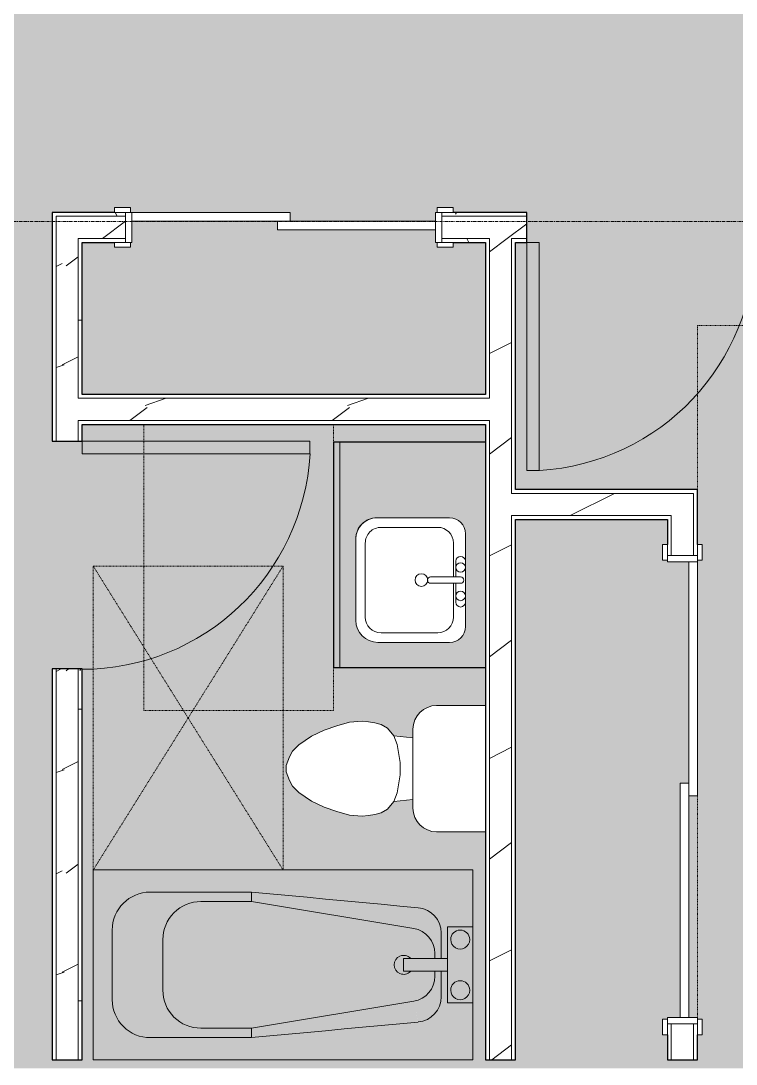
# Model space of a CAD drawing. Header units: inches. Extents: x -4501 to -113, y 9396 to 12816.
# Drawn here: x -2373.9 to -2260.8, y 10419.5 to 10584.3 of the extents above; entities that cross this region are included whole.
import ezdxf

# ---------------------------------------------------------------- set-up
doc = ezdxf.new("R2010")
doc.units = ezdxf.units.IN
doc.header["$MEASUREMENT"] = 0
for name, pattern in [('Dash 1_16_', [0.125, 0.0625, -0.0625]), ('Grid Line 1_2_', [0.875, 0.5, -0.125, 0.125, -0.125]), ('Hidden 1_8_', [0.1875, 0.125, -0.0625])]:
    doc.linetypes.add(name, pattern=pattern)
for name, color, linetype, lineweight in [('0-1', 7, 'Continuous', 5), ('0-3', 7, 'Continuous', 9), ('A-AREA-PATT-5', 254, 'Continuous', 9), ('A-DETL-HDLN-1', 7, 'Hidden 1_8_', 9), ('A-DOOR-3', 7, 'Continuous', 9), ('A-DOOR-4', 90, 'Continuous', 13), ('A-DOOR-FRAM-2', 90, 'Continuous', 13), ('A-WALL-3', 250, 'Continuous', 25), ('A-WALL-4', 7, 'Continuous', 9), ('A-WALL-PATT-1', 7, 'Continuous', 9), ('A-WALL-PATT-2', 8, 'Continuous', 9), ('I-FURN-2', 7, 'Continuous', 9), ('I-FURN-HDLN-1', 254, 'Dash 1_16_', 9), ('P-SANR-FIXT-1', 7, 'Continuous', 9), ('P-SANR-FIXT-2', 254, 'Continuous', 9), ('Q-CASE-1', 254, 'Continuous', 9), ('Q-CASE-2', 250, 'Continuous', 25), ('Q-CASE-3', 7, 'Continuous', 9), ('S-GRID-1', 1, 'Grid Line 1_2_', 9)]:
    doc.layers.add(name, color=color, linetype=linetype, lineweight=lineweight)
pattern_1 = [(0, (0, 0), (61.44, 15.36), [2.534, -43.546, 2.534, -43.546, -245.76]), (0, (0, 0), (61.44, 15.36), [-92.16, 2.534, -89.626, 2.534, -43.546, -107.52]), (0, (0, 0), (61.44, 15.36), [-230.4, 2.534, -28.186, 2.534, -74.266]), (120, (23.04, 7.68), (-44.02215, 45.5286), [2.534, -43.546, 2.534, -43.546, -245.76]), (120, (23.04, 7.68), (-44.02215, 45.5286), [-92.16, 2.534, -89.626, 2.534, -43.546, -107.52]), (120, (23.04, 7.68), (-44.02215, 45.5286), [-230.4, 2.534, -28.186, 2.534, -74.266]), (240, (30.72, 38.4), (-17.41785, -60.8886), [2.534, -43.546, 2.534, -43.546, -245.76]), (240, (30.72, 38.4), (-17.41785, -60.8886), [-92.16, 2.534, -89.626, 2.534, -43.546, -107.52]), (240, (30.72, 38.4), (-17.41785, -60.8886), [-230.4, 2.534, -28.186, 2.534, -74.266])]
pattern_2 = [(216.87, (12.795, 31.987), (95.9612857, 63.9749714), [15.994, -143.942]), (206.565, (31.987, 22.391), (-31.986981, -31.986924), [35.763, -35.763]), (198.435, (31.987, 6.397), (-63.974746, -31.987128), [20.231, -80.922])]

# ---------------------------------------------------------------- blocks, each defined once
blk = doc.blocks.new('Bed-Standard - King 78_ x 80_-1379907-FLOOR PLAN - 1ST FLOOR')
at = {"layer": 'I-FURN-2'}
for p, q in [((-28.31, 41.8), (49.69, 41.8)), ((-28.31, -38.2), (-28.31, 41.8)), ((49.69, 41.8), (49.69, -38.2)), ((49.69, -24.2), (-28.31, -17.63)), ((-25.31, -24.2), (46.69, -24.2)), ((-25.31, -36.2), (-25.31, -24.2)), ((46.69, -36.2), (46.69, -24.2)), ((-25.31, -36.2), (46.69, -36.2)), ((49.69, -38.2), (-28.31, -38.2))]:
    blk.add_line(p, q, dxfattribs=at)
at = {"layer": 'I-FURN-HDLN-1'}
for p, q in [((-64.31, 77.8), (73.69, 77.8)), ((-64.31, 51.92), (-64.31, 77.8)), ((73.69, 77.8), (73.69, -38.2)), ((-64.31, -31.52), (-64.31, 3.48))]:
    blk.add_line(p, q, dxfattribs=at)
blk = doc.blocks.new('Single-Flush - 36_ x 84_-1372839-FLOOR PLAN - 1ST FLOOR')
at = {"layer": 'A-DOOR-3'}
blk.add_arc((18, 2.37), 36.07, 93.1789, 180, dxfattribs=at)
at = {"layer": 'A-DOOR-4'}
for p, q in [((16, 2.37), (16, 38.39)), ((18, 38.39), (16, 38.39)), ((18, 2.37), (18, 38.39)), ((18, 2.37), (16, 2.37))]:
    blk.add_line(p, q, dxfattribs=at)
blk = doc.blocks.new('Single-Flush - 36_ x 84_-1372824-FLOOR PLAN - 1ST FLOOR')
at = {"layer": 'A-DOOR-3'}
blk.add_arc((18, -2.38), 36.07, 180, 266.8211, dxfattribs=at)
at = {"layer": 'A-DOOR-4'}
for p, q in [((16, -2.38), (16, -38.39)), ((18, -2.38), (16, -2.38)), ((18, -2.38), (18, -38.39)), ((18, -38.39), (16, -38.39))]:
    blk.add_line(p, q, dxfattribs=at)
blk = doc.blocks.new('FOLDING_SLIDING CLOSET - 72_ x 80_-1372823-FLOOR PLAN - 1ST FLOOR')
at = {"layer": 'A-DOOR-3'}
for p, q in [((-36.25, 3), (-38.75, 3)), ((-38.75, 3), (-38.75, 2.25)), ((-38.75, 2.25), (-36.25, 2.25)), ((-36.25, 2.25), (-36.25, 3)), ((38.75, 3), (36.25, 3)), ((36.25, 3), (36.25, 2.25)), ((36.25, 2.25), (38.75, 2.25)), ((38.75, 2.25), (38.75, 3)), ((-36.25, -2.5), (-38.75, -2.5)), ((-38.75, -2.5), (-38.75, -3.25)), ((-38.75, -3.25), (-36.25, -3.25)), ((-36.25, -3.25), (-36.25, -2.5)), ((38.75, -2.5), (36.25, -2.5)), ((36.25, -2.5), (36.25, -3.25)), ((36.25, -3.25), (38.75, -3.25)), ((38.75, -3.25), (38.75, -2.5))]:
    blk.add_line(p, q, dxfattribs=at)
at = {"layer": 'A-DOOR-4'}
for p, q in [((1, 2.25), (-36, 2.25)), ((-36, 2.25), (-36, 0.87)), ((1, 0.87), (1, 2.25)), ((-36, 0.87), (1, 0.87)), ((36, 0.87), (-1, 0.87)), ((-1, 0.87), (-1, -0.5)), ((36, -0.5), (36, 0.87)), ((-1, -0.5), (36, -0.5))]:
    blk.add_line(p, q, dxfattribs=at)
at = {"layer": 'A-DOOR-FRAM-2'}
for p, q in [((-36, 2.25), (-37, 2.25)), ((-37, 2.25), (-37, -2.5)), ((-36, -2.5), (-36, 2.25)), ((36, 2.25), (36, -2.5)), ((37, 2.25), (36, 2.25)), ((37, -2.5), (37, 2.25)), ((-37, -2.5), (-36, -2.5)), ((36, -2.5), (37, -2.5))]:
    blk.add_line(p, q, dxfattribs=at)
blk = doc.blocks.new('FOLDING_SLIDING CLOSET - 48_ x 80_-1372832-FLOOR PLAN - 1ST FLOOR')
at = {"layer": 'A-DOOR-3'}
for p, q in [((-24.25, 3), (-26.75, 3)), ((-26.75, 3), (-26.75, 2.25)), ((-26.75, 2.25), (-24.25, 2.25)), ((-24.25, 2.25), (-24.25, 3)), ((26.75, 3), (24.25, 3)), ((24.25, 3), (24.25, 2.25)), ((24.25, 2.25), (26.75, 2.25)), ((26.75, 2.25), (26.75, 3)), ((-24.25, -2.5), (-26.75, -2.5)), ((-26.75, -2.5), (-26.75, -3.25)), ((-26.75, -3.25), (-24.25, -3.25)), ((-24.25, -3.25), (-24.25, -2.5)), ((26.75, -2.5), (24.25, -2.5)), ((24.25, -2.5), (24.25, -3.25)), ((24.25, -3.25), (26.75, -3.25)), ((26.75, -3.25), (26.75, -2.5))]:
    blk.add_line(p, q, dxfattribs=at)
at = {"layer": 'A-DOOR-4'}
for p, q in [((1, 2.25), (-24, 2.25)), ((-24, 2.25), (-24, 0.87)), ((1, 0.87), (1, 2.25)), ((-24, 0.87), (1, 0.87)), ((24, 0.87), (-1, 0.87)), ((-1, 0.87), (-1, -0.5)), ((24, -0.5), (24, 0.87)), ((-1, -0.5), (24, -0.5))]:
    blk.add_line(p, q, dxfattribs=at)
at = {"layer": 'A-DOOR-FRAM-2'}
for p, q in [((-24, 2.25), (-25, 2.25)), ((-25, 2.25), (-25, -2.5)), ((-24, -2.5), (-24, 2.25)), ((24, 2.25), (24, -2.5)), ((25, 2.25), (24, 2.25)), ((25, -2.5), (25, 2.25)), ((-25, -2.5), (-24, -2.5)), ((24, -2.5), (25, -2.5))]:
    blk.add_line(p, q, dxfattribs=at)
blk = doc.blocks.new('M_Sink Vanity-Square - 500 x 440mm-1372835-FLOOR PLAN - 1ST FLOOR')
at = {"layer": 'P-SANR-FIXT-1'}
for p, q in [((-5.72, 10.23), (7.14, 10.23)), ((-5.72, 10.23), (7.14, 10.23)), ((-5.22, 8.73), (6.46, 8.73)), ((-9.22, -4.59), (-9.22, 6.73)), ((-9.22, -4.59), (-9.22, 6.73)), ((10.46, 6.91), (10.46, -4.59)), ((10.46, 6.91), (10.46, -4.59)), ((-7.72, -2.72), (-7.72, 6.23)), ((8.96, 6.23), (8.96, -2.72)), ((0.12, -6.33), (0.12, -1.59)), ((1.12, -6.33), (1.12, -1.59)), ((0.12, -5.22), (-5.22, -5.22)), ((-2.88, -5.59), (0.12, -5.59)), ((6.46, -5.22), (1.12, -5.22)), ((1.12, -5.59), (3.62, -5.59)), ((7.96, -7.09), (-6.72, -7.09)), ((7.96, -7.09), (-6.72, -7.09)), ((3.62, -7.09), (-2.88, -7.09))]:
    blk.add_line(p, q, dxfattribs=at)
for centre, radius, start, end in [((-5.72, 6.73), 3.5, 90, 180), ((-5.72, 6.73), 3.5, 90, 180), ((7.14, 6.91), 3.32, 0, 90), ((7.14, 6.91), 3.32, 360, 90), ((-5.22, 6.23), 2.5, 90, 180), ((6.46, 6.23), 2.5, 360, 90), ((0.62, -0.13), 1, 360, 180), ((0.62, -0.13), 1, 180, 0), ((0.62, -1.59), 0.5, 360, 180), ((-5.22, -2.72), 2.5, 180, 270), ((6.46, -2.72), 2.5, 270, 360), ((-6.72, -4.59), 2.5, 180, 270), ((-6.72, -4.59), 2.5, 180, 270), ((7.96, -4.59), 2.5, 270, 0), ((7.96, -4.59), 2.5, 270, 0), ((-2.88, -6.34), 0.75, 90, 270), ((-1.88, -6.34), 0.75, 360, 180), ((-1.88, -6.34), 0.75, 180, 0), ((0.62, -6.33), 0.5, 180, 0), ((2.62, -6.34), 0.75, 0, 180), ((2.62, -6.34), 0.75, 180, 0), ((3.62, -6.34), 0.75, 270, 90)]:
    blk.add_arc(centre, radius, start, end, dxfattribs=at)
blk = doc.blocks.new('Toilet-Domestic-3D - Toilet-Domestic-3D-1352612-FLOOR PLAN - 1ST FLOOR')
at = {"layer": 'P-SANR-FIXT-1'}
for p, q in [((-9.98, 11.75), (-9.98, 19.48)), ((9.98, 19.48), (9.98, 11.75)), ((6.25, 8.02), (-6.25, 8.02)), ((-4.86, 8.02), (-5.21, 5)), ((4.86, 8.02), (5.21, 5)), ((-5.21, 5), (-6.4, 4)), ((-3.84, 5.5), (-5.21, 5)), ((-1, 6), (-3.84, 5.5)), ((1, 6), (-1, 6)), ((3.84, 5.5), (1, 6)), ((5.21, 5), (3.84, 5.5)), ((6.4, 4), (5.21, 5)), ((-6.4, 4), (-6.97, 3)), ((6.97, 3), (6.4, 4)), ((-7.24, 2), (-7.41, 1)), ((-6.97, 3), (-7.24, 2)), ((7.24, 2), (6.97, 3)), ((7.41, 1), (7.24, 2)), ((-7.41, 1), (-7.5, 0)), ((7.5, 0), (7.41, 1)), ((-7.5, 0), (-7.33, -1.99)), ((7.33, -1.99), (7.5, 0)), ((-7.33, -1.99), (-6.79, -4)), ((6.79, -4), (7.33, -1.99)), ((-6.79, -4), (-6.06, -6)), ((6.06, -6), (6.79, -4)), ((-6.06, -6), (-5.13, -8)), ((5.13, -8), (6.06, -6)), ((-5.13, -8), (-3.74, -10)), ((3.74, -10), (5.13, -8)), ((-3.74, -10), (-2.74, -11)), ((-2.74, -11), (-1.87, -11.5)), ((-1.87, -11.5), (-0.5, -12)), ((0.5, -12), (1.87, -11.5)), ((1.87, -11.5), (2.74, -11)), ((2.74, -11), (3.74, -10)), ((-0.5, -12), (0.5, -12))]:
    blk.add_line(p, q, dxfattribs=at)
for centre, start, end in [((-6.25, 11.75), 180, 270), ((6.25, 11.75), 270, 360)]:
    blk.add_arc(centre, 3.73, start, end, dxfattribs=at)
blk = doc.blocks.new('OD_CW_Base Cabinet - OD_CW_Base Cabinet-1440077-FLOOR PLAN - 1ST FLOOR')
at = {"layer": 'Q-CASE-1'}
h = blk.add_hatch(color=256, dxfattribs=at)
h.paths.add_polyline_path([(36.34, 3.97), (36.34, 24), (0.74, 24), (0.74, 1), (36.34, 1), (36.34, 3.5)], flags=0)
h.paths.add_polyline_path([(32.4, 18.32), (32.4, 7), (32.28, 6.09), (31.8, 5.09), (31.37, 4.53), (30.65, 3.97), (29.8, 3.62), (28.9, 3.5), (16.03, 3.5), (15.17, 3.61), (14.37, 3.94), (13.69, 4.47), (13.16, 5.16), (12.83, 5.96), (12.71, 6.82), (12.8, 18.97), (13.05, 19.57), (13.45, 20.09), (13.96, 20.49), (14.57, 20.74), (15.21, 20.82), (30.55, 20.74), (31.15, 20.49), (31.67, 20.09), (32.06, 19.57), (32.31, 18.97)], flags=0)
blk.add_hatch(color=256, dxfattribs=at).paths.add_polyline_path([(36.34, 0), (36.34, 1), (0.74, 1), (0.74, 0), (28.38, 0)], flags=0)
at = {"layer": 'Q-CASE-2'}
for p, q in [((0.74, 24), (0.74, 0)), ((36.34, 0), (36.34, 24)), ((0.74, 0), (36.34, 0))]:
    blk.add_line(p, q, dxfattribs=at)
at = {"layer": 'Q-CASE-3'}
for p, q in [((0.74, 1), (0.74, 24)), ((36.34, 24), (36.34, 1)), ((0.74, 0), (0.74, 1)), ((0.74, 1), (36.34, 1)), ((36.34, 1), (0.74, 1)), ((36.34, 0), (0.74, 0)), ((36.34, 1), (36.34, 0))]:
    blk.add_line(p, q, dxfattribs=at)
blk = doc.blocks.new('Bath Tub - Maestro - 60_x30_-V46-FLOOR PLAN - 1ST FLOOR')
at = {"layer": 'P-SANR-FIXT-2'}
for points in [[(2.34, 30), (0, 30), (0, 21), (4, 21), (4, 16), (5, 16), (5.06, 20.74), (5.21, 21.33), (5.48, 21.94), (5.83, 22.49), (6.27, 22.97), (6.79, 23.38), (7.36, 23.69), (7.98, 23.91), (9.35, 24.09), (35, 26.5), (51, 26.5), (52.55, 26.3), (54, 25.7), (55.24, 24.74), (56.3, 23.25), (56.8, 22.05), (57, 20.5), (57, 9.5), (56.86, 8.26), (56.64, 7.45), (56.2, 6.5), (55.6, 5.64), (54.86, 4.9), (54, 4.3), (53.05, 3.86), (52.04, 3.59), (51, 3.5), (35, 3.5), (7.98, 6.09), (7.36, 6.31), (6.79, 6.62), (6.27, 7.03), (5.83, 7.51), (5.39, 8.26), (5.21, 8.67), (5.05, 9.3), (5, 9.96), (5, 14), (4, 13.96), (4, 9), (0, 9), (0, 0), (60, 0), (60, 30), (16.91, 30)], [(35, 26.5), (8.63, 24.03), (9.35, 20.74), (35, 25), (35, 26.23)], [(46, 26.5), (35, 26.5), (35, 25), (43, 25), (51, 26.5), (46.06, 26.5)], [(51, 26.5), (43, 25), (44.55, 24.8), (46.06, 24.15), (47.24, 23.24), (48.2, 22), (48.8, 20.5), (49, 19), (57, 20.5), (56.8, 22.05), (56.2, 23.5), (55.24, 24.74), (54, 25.7), (52.55, 26.3)], [(43, 25), (34.79, 24.97), (9.06, 20.64), (8.03, 20.28), (6.95, 19.38), (6.24, 18.17), (6, 16.8), (6, 16), (10.94, 16), (10.94, 14), (6, 14), (6, 13.2), (6.24, 11.83), (6.98, 10.59), (8.03, 9.72), (9.35, 9.26), (35, 5), (43, 5), (44.55, 5.2), (46.06, 5.85), (47.28, 6.81), (48.3, 8.26), (48.8, 9.5), (49, 11), (49, 19.03), (48.8, 20.55), (48.16, 22.05), (47.24, 23.24), (46, 24.2), (44.55, 24.8)], [(8.63, 24.03), (7.98, 23.91), (7.35, 23.69), (6.74, 23.34), (6.27, 22.97), (5.72, 22.32), (5.48, 21.94), (5.21, 21.33), (5.05, 20.7), (5.05, 19.87), (6, 16.8), (6.24, 18.17), (6.98, 19.41), (8.03, 20.28), (9.35, 20.74), (8.65, 23.91)], [(57, 20.5), (49, 19), (49, 11), (57, 9.5), (57, 19.75)], [(6, 16), (4, 16), (4, 14), (10.94, 14), (10.94, 16), (6.35, 16)], [(6, 13.2), (5, 9.96), (5.05, 9.3), (5.39, 8.26), (5.72, 7.68), (5.87, 7.47), (6.33, 6.98), (6.79, 6.62), (7.36, 6.31), (8, 6.08), (8.63, 5.97), (9.35, 9.26), (8.03, 9.72), (6.95, 10.62), (6.24, 11.83), (6.12, 12.51)], [(49, 11), (48.8, 9.45), (48.12, 7.9), (47.24, 6.76), (46, 5.8), (44.55, 5.2), (43.07, 4.99), (51, 3.5), (52.04, 3.59), (53.05, 3.86), (54, 4.3), (54.95, 5), (55.72, 5.83), (56.34, 6.81), (56.76, 7.9), (56.93, 8.66), (57, 9.5), (50.46, 10.73)], [(9.35, 9.26), (8.63, 5.97), (35, 3.5), (35, 5), (14.28, 8.44)], [(35, 5), (35, 3.5), (51, 3.5), (43, 5)]]:
    blk.add_hatch(color=256, dxfattribs=at).paths.add_polyline_path(points, flags=0)
h = blk.add_hatch(color=256, dxfattribs=at)
h.paths.add_polyline_path([(3.5, 21), (0, 21), (0, 9), (4, 9), (4, 21)], flags=0)
h.paths.add_polyline_path([(2, 20.5), (2.39, 20.45), (2.75, 20.3), (3.06, 20.06), (3.3, 19.75), (3.45, 19.39), (3.5, 19), (3.33, 18.33), (3.3, 18.25), (3.02, 17.91), (2.75, 17.7), (2.34, 17.54), (2, 17.5), (1.61, 17.55), (1.25, 17.7), (0.94, 17.94), (0.7, 18.25), (0.55, 18.61), (0.5, 19.03), (0.55, 19.39), (0.7, 19.75), (0.94, 20.06), (1.25, 20.3), (1.61, 20.45)], flags=0)
h.paths.add_polyline_path([(2, 12.5), (2.39, 12.45), (2.75, 12.3), (3.06, 12.06), (3.33, 11.67), (3.45, 11.39), (3.5, 11), (3.45, 10.61), (3.3, 10.25), (3.06, 9.94), (2.75, 9.7), (2.34, 9.54), (2, 9.5), (1.61, 9.55), (1.25, 9.7), (0.94, 9.94), (0.7, 10.25), (0.55, 10.61), (0.5, 11), (0.55, 11.39), (0.7, 11.75), (0.94, 12.06), (1.25, 12.3), (1.61, 12.45)], flags=0)
h = blk.add_hatch(color=256, dxfattribs=at)
h.paths.add_polyline_path([(2, 20.5), (1.61, 20.45), (1.25, 20.3), (0.94, 20.06), (0.7, 19.75), (0.55, 19.39), (0.5, 19), (0.55, 18.61), (0.7, 18.25), (0.94, 17.94), (1.25, 17.7), (1.61, 17.55), (2, 17.5), (2.39, 17.55), (3.02, 17.91), (3.06, 17.94), (3.33, 18.33), (3.45, 18.61), (3.5, 19.03), (3.45, 19.39), (3.3, 19.75), (3.06, 20.06), (2.75, 20.3), (2.34, 20.46)], flags=0)
h.paths.add_polyline_path([(2, 12.5), (1.61, 12.45), (1.25, 12.3), (0.94, 12.06), (0.7, 11.75), (0.55, 11.39), (0.5, 11), (0.55, 10.61), (0.7, 10.25), (0.94, 9.94), (1.25, 9.7), (1.61, 9.55), (2, 9.5), (2.39, 9.55), (2.75, 9.7), (3.06, 9.94), (3.3, 10.25), (3.45, 10.61), (3.5, 11), (3.33, 11.67), (3.3, 11.75), (3.06, 12.06), (2.75, 12.3), (2.34, 12.46)], flags=0)
h = blk.add_hatch(color=256, dxfattribs=at)
h.paths.add_polyline_path([(5, 20.04), (5.05, 16), (6, 16), (6, 16.8), (5.05, 19.87)], flags=0)
h.paths.add_polyline_path([(5.05, 14), (5, 14), (5.05, 10.13), (6, 13.2), (6, 14), (5.32, 14)], flags=0)
at = {"layer": 'P-SANR-FIXT-1'}
for p, q in [((60, 30), (0, 30)), ((0, 30), (0, 21)), ((60, 0), (60, 30)), ((35, 26.5), (51, 26.5)), ((35, 26.5), (35, 25)), ((35, 25), (9.35, 20.74)), ((43, 25), (35, 25)), ((4, 21), (0, 21)), ((0, 21), (0, 9)), ((4, 16), (4, 21)), ((5, 16), (5, 20.04)), ((57, 20.5), (57, 9.5)), ((49, 11), (49, 19)), ((6, 16.8), (6, 16)), ((4, 14), (4, 16)), ((4, 16), (10.94, 16)), ((10.94, 14), (10.94, 16)), ((4, 9), (4, 14)), ((10.94, 14), (4, 14)), ((5, 9.96), (5, 14)), ((6, 14), (6, 13.2)), ((0, 9), (0, 0)), ((0, 9), (4, 9)), ((9.35, 9.26), (35, 5)), ((35, 3.5), (35, 5)), ((35, 5), (43, 5)), ((51, 3.5), (35, 3.5)), ((0, 0), (60, 0))]:
    blk.add_line(p, q, dxfattribs=at)
at = {"layer": 'P-SANR-FIXT-1', "flags": 128}
for points in [[(8.63, 24.03), (11.56, 24.3), (14.49, 24.58), (17.42, 24.85), (20.35, 25.13), (23.28, 25.4), (26.21, 25.68), (29.14, 25.95), (32.07, 26.23), (35, 26.5)], [(35, 3.5), (32.07, 3.77), (29.14, 4.05), (26.21, 4.32), (23.28, 4.6), (20.35, 4.87), (17.42, 5.15), (14.49, 5.42), (11.56, 5.7), (8.63, 5.97)]]:
    blk.add_lwpolyline(points, dxfattribs=at)
at = {"layer": 'P-SANR-FIXT-1'}
for centre, radius, start, end in [((51, 20.5), 6, 360, 90), ((43, 19), 6, 360, 90), ((9, 20.04), 4, 95.3558, 180), ((2, 19), 1.5, 360, 180), ((10, 16.8), 4, 99.4223, 180), ((2, 19), 1.5, 180, 360), ((10.94, 15), 1.5, 360, 135), ((10.94, 15), 1.5, 225, 360), ((10, 13.2), 4, 180, 260.5777), ((2, 11), 1.5, 360, 180), ((2, 11), 1.5, 180, 360), ((9, 9.96), 4, 180, 264.6442), ((43, 11), 6, 270, 0), ((51, 9.5), 6, 270, 360)]:
    blk.add_arc(centre, radius, start, end, dxfattribs=at)
blk = doc.blocks.new('1750 Ox - Unit Layouts_rvt-1-FLOOR PLAN - 1ST FLOOR')
at = {"layer": 'A-WALL-PATT-1'}
h = blk.add_hatch(dxfattribs=at)
h.set_pattern_fill('FP_2', color=256, style=0, pattern_type=2)
h.set_pattern_definition(pattern_1)
h.paths.add_polyline_path([(-2364.8, 10553.43), (-2357.3, 10553.43), (-2357.3, 10554.05), (-2368.3, 10554.05), (-2368.3, 10553.43)], flags=0)
h.paths.add_polyline_path([(-2111.35, 10553.43), (-2111.35, 10554.05), (-2227.55, 10554.05), (-2227.55, 10553.43), (-2117.33, 10553.43)], flags=0)
h.paths.add_polyline_path([(-2293.91, 10553.43), (-2293.91, 10554.05), (-2307.3, 10554.05), (-2307.3, 10553.43), (-2296.3, 10553.43)], flags=0)
h.paths.add_polyline_path([(-2257.91, 10553.43), (-2231.05, 10553.43), (-2231.05, 10554.05), (-2257.91, 10554.05)], flags=0)
h = blk.add_hatch(dxfattribs=at)
h.set_pattern_fill('FP_2', color=256, style=0, pattern_type=2)
h.set_pattern_definition(pattern_1)
h.paths.add_polyline_path([(-2364.17, 10420.16), (-2364.17, 10481.93), (-2364.8, 10481.93), (-2364.8, 10420.16)], flags=0)
h.paths.add_polyline_path([(-2364.17, 10517.93), (-2364.17, 10521.18), (-2364.8, 10521.18), (-2364.8, 10517.93)], flags=0)
h.paths.add_polyline_path([(-2364.8, 10524.68), (-2364.17, 10524.68), (-2364.17, 10549.93), (-2364.8, 10549.93), (-2364.8, 10525.3)], flags=0)
h = blk.add_hatch(dxfattribs=at)
h.set_pattern_fill('FP_2', color=256, style=0, pattern_type=2)
h.set_pattern_definition(pattern_1)
h.paths.add_polyline_path([(-2357.3, 10549.3), (-2357.3, 10549.93), (-2364.17, 10549.93), (-2364.17, 10549.3), (-2359.05, 10549.3)], flags=0)
h.paths.add_polyline_path([(-2305.55, 10549.3), (-2299.8, 10549.3), (-2299.8, 10549.93), (-2307.3, 10549.93), (-2307.3, 10549.3)], flags=0)
h.paths.add_polyline_path([(-2293.91, 10549.3), (-2293.91, 10549.93), (-2296.3, 10549.93), (-2296.3, 10549.3), (-2295.67, 10549.3)], flags=0)
h.paths.add_polyline_path([(-2154.92, 10549.3), (-2111.35, 10549.3), (-2111.35, 10549.93), (-2257.91, 10549.93), (-2257.91, 10549.3), (-2227.55, 10549.3)], flags=0)
at = {"layer": 'A-WALL-PATT-2'}
h = blk.add_hatch(dxfattribs=at)
h.set_pattern_fill('FP_4', color=256, style=0, pattern_type=2)
h.set_pattern_definition(pattern_2)
h.paths.add_polyline_path([(-2364.8, 10420.16), (-2364.8, 10481.93), (-2368.3, 10481.93), (-2368.3, 10420.16), (-2365.05, 10420.16)], flags=0)
h.paths.add_polyline_path([(-2364.8, 10517.93), (-2364.8, 10553.43), (-2368.3, 10553.43), (-2368.3, 10517.93)], flags=0)
h = blk.add_hatch(dxfattribs=at)
h.set_pattern_fill('FP_4', color=256, style=0, pattern_type=2)
h.set_pattern_definition(pattern_2)
h.paths.add_polyline_path([(-2364.17, 10549.93), (-2357.3, 10549.93), (-2357.3, 10553.43), (-2364.8, 10553.43), (-2364.8, 10549.93)], flags=0)
h.paths.add_polyline_path([(-2110.72, 10549.93), (-2110.72, 10550.07), (-2111.35, 10550.09), (-2111.35, 10553.43), (-2257.91, 10553.43), (-2257.91, 10549.93), (-2117.33, 10549.93)], flags=0)
h.paths.add_polyline_path([(-2293.91, 10549.93), (-2293.91, 10553.43), (-2307.3, 10553.43), (-2307.3, 10549.93), (-2296.3, 10549.93)], flags=0)
h = blk.add_hatch(dxfattribs=at)
h.set_pattern_fill('FP_4', color=256, style=0, pattern_type=2)
h.set_pattern_definition(pattern_2)
h.paths.add_polyline_path([(-2299.8, 10420.16), (-2296.3, 10420.16), (-2296.3, 10549.93), (-2299.8, 10549.93), (-2299.8, 10427.41)], flags=0)
h = blk.add_hatch(dxfattribs=at)
h.set_pattern_fill('FP_4', color=256, style=0, pattern_type=2)
h.set_pattern_definition(pattern_2)
h.paths.add_polyline_path([(-2299.8, 10521.18), (-2299.8, 10524.68), (-2364.8, 10524.68), (-2364.8, 10521.18), (-2300.42, 10521.18)], flags=0)
h = blk.add_hatch(dxfattribs=at)
h.set_pattern_fill('FP_4', color=256, style=0, pattern_type=2)
h.set_pattern_definition(pattern_2)
h.paths.add_polyline_path([(-2271.67, 10506.16), (-2271.05, 10506.16), (-2271.05, 10509.66), (-2296.3, 10509.66), (-2296.3, 10506.16), (-2292.19, 10506.16)], flags=0)
h = blk.add_hatch(dxfattribs=at)
h.set_pattern_fill('FP_4', color=256, style=0, pattern_type=2)
h.set_pattern_definition(pattern_2)
h.paths.add_polyline_path([(-2271.05, 10420.16), (-2267.55, 10420.16), (-2267.55, 10425.85), (-2271.05, 10425.85)], flags=0)
h.paths.add_polyline_path([(-2268.3, 10499.85), (-2267.55, 10499.85), (-2267.55, 10509.66), (-2271.05, 10509.66), (-2271.05, 10499.85)], flags=0)
at = {"layer": 'A-DETL-HDLN-1'}
for p, q in [((-2354.42, 10475.35), (-2354.42, 10520.55)), ((-2324.42, 10520.55), (-2324.42, 10517.76)), ((-2362.42, 10498.16), (-2332.42, 10498.16)), ((-2362.42, 10450.16), (-2362.42, 10498.16)), ((-2332.42, 10498.16), (-2362.42, 10450.16)), ((-2332.42, 10450.16), (-2362.42, 10498.16)), ((-2332.42, 10498.16), (-2332.42, 10450.16)), ((-2324.42, 10482.16), (-2324.42, 10475.35)), ((-2324.42, 10475.35), (-2354.42, 10475.35))]:
    blk.add_line(p, q, dxfattribs=at)
at = {"layer": 'A-WALL-3'}
for p, q in [((-2368.3, 10554.05), (-2368.92, 10554.05)), ((-2368.92, 10554.05), (-2368.92, 10517.93)), ((-2364.17, 10554.05), (-2368.3, 10554.05)), ((-2359.05, 10554.05), (-2364.17, 10554.05)), ((-2293.91, 10554.05), (-2305.55, 10554.05)), ((-2293.91, 10549.3), (-2293.91, 10554.05)), ((-2364.17, 10525.3), (-2364.17, 10549.3)), ((-2364.17, 10549.3), (-2359.05, 10549.3)), ((-2305.55, 10549.3), (-2300.42, 10549.3)), ((-2300.42, 10549.3), (-2300.42, 10525.3)), ((-2295.67, 10510.29), (-2295.67, 10549.3)), ((-2295.67, 10549.3), (-2293.91, 10549.3)), ((-2300.42, 10525.3), (-2364.17, 10525.3)), ((-2364.17, 10517.93), (-2364.17, 10520.55)), ((-2364.17, 10520.55), (-2300.42, 10520.55)), ((-2300.42, 10520.55), (-2300.42, 10420.16)), ((-2368.92, 10517.93), (-2364.17, 10517.93)), ((-2271.67, 10510.29), (-2295.67, 10510.29)), ((-2267.55, 10510.29), (-2271.67, 10510.29)), ((-2266.92, 10510.29), (-2267.55, 10510.29)), ((-2266.92, 10501.6), (-2266.92, 10510.29)), ((-2295.67, 10420.16), (-2295.67, 10505.54)), ((-2295.67, 10505.54), (-2271.67, 10505.54)), ((-2271.67, 10505.54), (-2271.67, 10501.6)), ((-2364.17, 10481.93), (-2368.92, 10481.93)), ((-2368.92, 10481.93), (-2368.92, 10420.16)), ((-2364.17, 10420.16), (-2364.17, 10481.93)), ((-2271.67, 10424.1), (-2271.67, 10420.16)), ((-2266.92, 10420.16), (-2266.92, 10424.1)), ((-2368.92, 10420.16), (-2364.17, 10420.16)), ((-2300.42, 10420.16), (-2295.67, 10420.16)), ((-2271.67, 10420.16), (-2266.92, 10420.16))]:
    blk.add_line(p, q, dxfattribs=at)
at = {"layer": 'A-WALL-4'}
for p, q in [((-2368.3, 10553.43), (-2368.3, 10517.93)), ((-2368.3, 10553.43), (-2364.8, 10553.43)), ((-2364.8, 10553.43), (-2364.17, 10553.43)), ((-2357.3, 10553.43), (-2364.17, 10553.43)), ((-2293.91, 10553.43), (-2307.3, 10553.43)), ((-2364.8, 10549.93), (-2364.8, 10524.68)), ((-2364.8, 10549.93), (-2364.17, 10549.93)), ((-2357.3, 10549.93), (-2364.17, 10549.93)), ((-2299.8, 10549.93), (-2307.3, 10549.93)), ((-2299.8, 10549.93), (-2299.8, 10549.3)), ((-2296.3, 10549.93), (-2296.3, 10549.3)), ((-2293.91, 10549.93), (-2296.3, 10549.93)), ((-2299.8, 10549.3), (-2299.8, 10524.68)), ((-2296.3, 10549.3), (-2296.3, 10509.66)), ((-2364.8, 10524.68), (-2364.17, 10524.68)), ((-2300.42, 10524.68), (-2364.17, 10524.68)), ((-2300.42, 10524.68), (-2299.8, 10524.68)), ((-2364.8, 10521.18), (-2364.8, 10517.93)), ((-2364.8, 10521.18), (-2364.17, 10521.18)), ((-2300.42, 10521.18), (-2364.17, 10521.18)), ((-2300.42, 10521.18), (-2299.8, 10521.18)), ((-2299.8, 10521.18), (-2299.8, 10420.16)), ((-2296.3, 10509.66), (-2295.67, 10509.66)), ((-2271.67, 10509.66), (-2295.67, 10509.66)), ((-2271.67, 10509.66), (-2271.05, 10509.66)), ((-2271.05, 10509.66), (-2267.55, 10509.66)), ((-2267.55, 10509.66), (-2267.55, 10499.85)), ((-2296.3, 10506.16), (-2296.3, 10420.16)), ((-2296.3, 10506.16), (-2295.67, 10506.16)), ((-2271.67, 10506.16), (-2295.67, 10506.16)), ((-2271.67, 10506.16), (-2271.05, 10506.16)), ((-2271.05, 10506.16), (-2271.05, 10499.85)), ((-2368.3, 10481.93), (-2368.3, 10420.16)), ((-2364.8, 10481.93), (-2364.8, 10420.16)), ((-2271.05, 10425.85), (-2271.05, 10420.16)), ((-2267.55, 10425.85), (-2267.55, 10420.16))]:
    blk.add_line(p, q, dxfattribs=at)
at = {"layer": '0-3'}
for name, p in [('FOLDING_SLIDING CLOSET - 48_ x 80_-1372832-FLOOR PLAN - 1ST FLOOR', (-2332.3, 10551.8)), ('Bed-Standard - King 78_ x 80_-1379907-FLOOR PLAN - 1ST FLOOR', (-2202.61, 10458.37))]:
    blk.add_blockref(name, p, dxfattribs=at)
for name, p, rotation in [('Single-Flush - 36_ x 84_-1372839-FLOOR PLAN - 1ST FLOOR', (-2275.91, 10551.68), 180), ('Single-Flush - 36_ x 84_-1372824-FLOOR PLAN - 1ST FLOOR', (-2366.55, 10499.93), 90.00000000000072), ('OD_CW_Base Cabinet - OD_CW_Base Cabinet-1440077-FLOOR PLAN - 1ST FLOOR', (-2324.42, 10518.5), 269.9999999999987), ('M_Sink Vanity-Square - 500 x 440mm-1372835-FLOOR PLAN - 1ST FLOOR', (-2310.69, 10495.33), 89.99999999999147), ('FOLDING_SLIDING CLOSET - 72_ x 80_-1372823-FLOOR PLAN - 1ST FLOOR', (-2269.17, 10462.85), 269.9999999999983), ('Toilet-Domestic-3D - Toilet-Domestic-3D-1352612-FLOOR PLAN - 1ST FLOOR', (-2319.9, 10466.16), 269.9999999999919), ('Bath Tub - Maestro - 60_x30_-V46-FLOOR PLAN - 1ST FLOOR', (-2302.42, 10450.16), 180)]:
    blk.add_blockref(name, p, dxfattribs=dict(at, rotation=rotation))

msp = doc.modelspace()

# ---------------------------------------------------------------- hatches: boundary and pattern name
at = {"layer": 'A-AREA-PATT-5'}
h = msp.add_hatch(color=256, dxfattribs=at)
h.paths.add_polyline_path([(-2375.9737, 10396.5894), (-2375.9737, 10418.7894), (-2111.3487, 10418.7894), (-2111.3487, 10549.3005), (-2257.9126, 10549.3005), (-2257.9126, 10554.0505), (-2231.6737, 10554.0505), (-2231.6737, 10554.6755), (-2226.9237, 10554.6755), (-2226.9237, 10554.0505), (-2135.5487, 10554.0505), (-2135.5487, 10614.0505), (-2111.3487, 10614.0505), (-2111.3487, 10616.0505), (-2141.5725, 10616.0505), (-2141.5725, 10608.3243), (-2141.6995, 10607.3599), (-2142.0717, 10606.4612), (-2142.6639, 10605.6894), (-2143.4356, 10605.0973), (-2144.3343, 10604.725), (-2145.375, 10604.5981), (-2146.6871, 10604.5981), (-2146.3394, 10601.5743), (-2145.1476, 10600.5743), (-2144.5808, 10599.5743), (-2144.223, 10598.0648), (-2144.0487, 10596.5743), (-2144.223, 10594.5819), (-2144.761, 10592.5743), (-2145.4889, 10590.5743), (-2146.6871, 10588.1915), (-2147.809, 10586.5743), (-2148.809, 10585.5743), (-2149.675, 10585.0743), (-2151.0487, 10584.5743), (-2152.0487, 10584.5743), (-2153.4225, 10585.0743), (-2154.2885, 10585.5743), (-2155.2885, 10586.5743), (-2156.7581, 10588.7505), (-2157.6085, 10590.5743), (-2158.3365, 10592.5743), (-2158.8744, 10594.5819), (-2159.0487, 10596.5743), (-2158.8744, 10598.0648), (-2158.7846, 10598.5743), (-2158.5166, 10599.5743), (-2157.9499, 10600.5743), (-2156.7581, 10601.5743), (-2156.4104, 10604.5981), (-2157.7987, 10604.5981), (-2158.7632, 10604.725), (-2159.6618, 10605.0973), (-2160.4336, 10605.6894), (-2161.0257, 10606.4612), (-2161.398, 10607.3599), (-2161.525, 10608.3243), (-2161.525, 10616.0505), (-2167.5487, 10616.0505), (-2167.5487, 10592.0505), (-2226.9237, 10592.0505), (-2226.9237, 10590.6755), (-2231.6737, 10590.6755), (-2231.6737, 10616.0505), (-2232.6848, 10616.0505), (-2232.6848, 10620.8005), (-2214.6848, 10620.8005), (-2214.6848, 10655.5505), (-2208.1737, 10655.5505), (-2208.1737, 10656.3005), (-2205.6737, 10656.3005), (-2205.6737, 10655.5505), (-2174.4237, 10655.5505), (-2174.4237, 10654.1755), (-2145.4237, 10654.1755), (-2145.4237, 10655.5505), (-2145.1737, 10655.5505), (-2145.1737, 10656.3005), (-2142.6737, 10656.3005), (-2142.6737, 10655.5505), (-2111.3487, 10655.5505), (-2111.3487, 10812.8644), (-2272.3098, 10812.8644), (-2272.3098, 10620.8005), (-2268.6848, 10620.8005), (-2268.6848, 10616.0505), (-2277.0598, 10616.0505), (-2277.0598, 10812.8644), (-2447.7237, 10812.8644), (-2447.7237, 10808.1817), (-2447.0487, 10808.1817), (-2447.0487, 10784.1817), (-2447.7237, 10784.1817), (-2447.7237, 10740.3067), (-2446.8594, 10740.3067), (-2446.8594, 10716.3067), (-2447.7237, 10716.3067), (-2447.7237, 10436.7894), (-2448.7237, 10436.7894), (-2448.7237, 10434.7894), (-2450.6612, 10434.7894), (-2450.6612, 10398.7894), (-2448.7237, 10398.7894), (-2448.7237, 10396.7894), (-2447.7237, 10396.7894), (-2447.7237, 10396.5894), (-2379.6262, 10396.5894)], flags=0)
h.paths.add_polyline_path([(-2447.7237, 10398.7894), (-2448.7237, 10398.7894), (-2448.7237, 10400.5394), (-2412.7237, 10400.5394), (-2412.7237, 10398.7894), (-2437.9152, 10398.7894)], flags=0)
h.paths.add_polyline_path([(-2152.9237, 10420.1644), (-2230.9237, 10420.1644), (-2230.9237, 10500.1644), (-2152.9237, 10500.1644)], flags=0)
h.paths.add_polyline_path([(-2334.4934, 10420.1644), (-2362.4237, 10420.1644), (-2362.4237, 10450.1644), (-2302.4237, 10450.1644), (-2302.4237, 10420.1644), (-2331.563, 10420.1644)], flags=0)
h.paths.add_polyline_path([(-2269.6737, 10420.1644), (-2271.6737, 10420.1644), (-2271.6737, 10424.1019), (-2272.4237, 10424.1019), (-2272.4237, 10426.6019), (-2271.6737, 10426.6019), (-2271.6737, 10426.8519), (-2269.6737, 10426.8519), (-2269.6737, 10463.8519), (-2268.2987, 10463.8519), (-2268.2987, 10498.8519), (-2271.6737, 10498.8519), (-2271.6737, 10499.1019), (-2272.4237, 10499.1019), (-2272.4237, 10501.6019), (-2271.6737, 10501.6019), (-2271.6737, 10505.5394), (-2295.6737, 10505.5394), (-2295.6737, 10420.1644), (-2300.4237, 10420.1644), (-2300.4237, 10456.1882), (-2308.15, 10456.1882), (-2309.1144, 10456.3151), (-2310.0131, 10456.6874), (-2310.7848, 10457.2796), (-2311.377, 10458.0513), (-2311.7492, 10458.95), (-2311.8762, 10459.9907), (-2311.8762, 10461.3027), (-2314.9, 10460.955), (-2315.999, 10459.7071), (-2316.9, 10459.1965), (-2318.4095, 10458.8387), (-2319.9, 10458.6644), (-2321.8923, 10458.8387), (-2324.808, 10459.7071), (-2325.9, 10460.1046), (-2327.9, 10461.0372), (-2329.9, 10462.4246), (-2330.9, 10463.4246), (-2331.4, 10464.2907), (-2331.9, 10465.6644), (-2331.9, 10466.6644), (-2331.4, 10468.0381), (-2330.9, 10468.9042), (-2329.9, 10469.9042), (-2327.7237, 10471.3738), (-2325.9, 10472.2242), (-2323.9, 10472.9521), (-2321.8923, 10473.4901), (-2319.9, 10473.6644), (-2318.4095, 10473.4901), (-2317.9, 10473.4002), (-2316.9, 10473.1323), (-2315.9, 10472.5655), (-2314.9, 10471.3738), (-2311.8762, 10471.0261), (-2311.8762, 10472.4144), (-2311.7492, 10473.3788), (-2311.377, 10474.2775), (-2310.7848, 10475.0492), (-2310.0131, 10475.6414), (-2309.1144, 10476.0136), (-2308.15, 10476.1406), (-2300.4237, 10476.1406), (-2300.4237, 10482.1644), (-2324.4237, 10482.1644), (-2324.4237, 10517.765), (-2300.4237, 10517.765), (-2300.4237, 10520.5505), (-2364.1737, 10520.5505), (-2364.1737, 10517.9255), (-2368.9237, 10517.9255), (-2368.9237, 10554.0505), (-2359.0487, 10554.0505), (-2359.0487, 10554.8005), (-2356.5487, 10554.8005), (-2356.5487, 10554.0505), (-2331.2987, 10554.0505), (-2331.2987, 10552.6755), (-2308.2987, 10552.6755), (-2308.2987, 10554.0505), (-2308.0487, 10554.0505), (-2308.0487, 10554.8005), (-2305.5487, 10554.8005), (-2305.5487, 10554.0505), (-2293.9126, 10554.0505), (-2293.9126, 10549.3005), (-2295.6737, 10549.3005), (-2295.6737, 10510.2894), (-2266.9237, 10510.2894), (-2266.9237, 10501.6019), (-2266.1737, 10501.6019), (-2266.1737, 10499.1019), (-2266.9237, 10499.1019), (-2266.9237, 10461.8519), (-2268.2987, 10461.8519), (-2268.2987, 10426.8519), (-2266.9237, 10426.8519), (-2266.9237, 10426.6019), (-2266.1737, 10426.6019), (-2266.1737, 10424.1019), (-2266.9237, 10424.1019), (-2266.9237, 10420.1644), (-2268.2987, 10420.1644)], flags=0)
h.paths.add_polyline_path([(-2364.7987, 10420.1644), (-2368.9237, 10420.1644), (-2368.9237, 10481.9255), (-2364.1737, 10481.9255), (-2364.1737, 10420.1644)], flags=0)
h.paths.add_polyline_path([(-2146.4702, 10420.6644), (-2149.9237, 10420.6644), (-2149.9237, 10438.6644), (-2131.9237, 10438.6644), (-2131.9237, 10420.6644)], flags=0)
h.paths.add_polyline_path([(-2233.8556, 10420.6644), (-2251.8556, 10420.6644), (-2251.8556, 10438.6644), (-2233.8556, 10438.6644)], flags=0)
h.paths.add_polyline_path([(-2438.9237, 10500.3644), (-2438.9237, 10536.1144), (-2440.9237, 10536.1144), (-2440.9237, 10582.7567), (-2442.1737, 10582.7567), (-2442.1737, 10606.7567), (-2440.9237, 10606.7567), (-2440.9237, 10650.2505), (-2383.0404, 10650.2505), (-2383.0404, 10663.9076), (-2366.5404, 10663.9076), (-2366.5404, 10650.2505), (-2359.0404, 10650.2505), (-2359.0404, 10663.9076), (-2342.5404, 10663.9076), (-2342.5404, 10650.2505), (-2335.0404, 10650.2505), (-2335.0404, 10663.9076), (-2318.5404, 10663.9076), (-2318.5404, 10650.2505), (-2313.0598, 10650.2505), (-2313.0598, 10614.2505), (-2416.9237, 10614.2505), (-2416.9237, 10606.7567), (-2415.4423, 10606.7035), (-2415.2987, 10606.5599), (-2415.2777, 10605.6638), (-2415.0487, 10605.6638), (-2415.0487, 10603.0406), (-2414.7987, 10603.0406), (-2414.7987, 10602.4501), (-2415.0487, 10602.4501), (-2415.0487, 10601.8595), (-2414.7987, 10601.8595), (-2414.7987, 10601.269), (-2415.0487, 10601.269), (-2415.0487, 10600.6784), (-2414.7987, 10600.6784), (-2414.7987, 10600.0879), (-2415.0487, 10600.0879), (-2415.0487, 10599.4973), (-2414.7987, 10599.4973), (-2414.7987, 10598.9068), (-2415.0487, 10598.9068), (-2415.0487, 10589.4174), (-2414.7987, 10589.4174), (-2414.7987, 10587.7126), (-2415.0487, 10587.7126), (-2415.0487, 10583.8497), (-2415.2987, 10583.8497), (-2415.2987, 10582.9536), (-2415.4956, 10582.7567), (-2416.9237, 10582.7567), (-2416.9237, 10536.1144), (-2408.9237, 10536.1144), (-2408.9237, 10500.3644), (-2437.9152, 10500.3644)], flags=0)
h.paths.add_polyline_path([(-2300.4237, 10525.3005), (-2300.4237, 10549.3005), (-2305.5487, 10549.3005), (-2305.5487, 10548.5505), (-2308.0487, 10548.5505), (-2308.0487, 10549.3005), (-2308.2987, 10549.3005), (-2308.2987, 10551.3005), (-2333.2987, 10551.3005), (-2333.2987, 10552.6755), (-2356.2987, 10552.6755), (-2356.2987, 10549.3005), (-2356.5487, 10549.3005), (-2356.5487, 10548.5505), (-2359.0487, 10548.5505), (-2359.0487, 10549.3005), (-2364.1737, 10549.3005), (-2364.1737, 10525.3005), (-2305.5487, 10525.3005)], flags=0)
h.paths.add_polyline_path([(-2209.9348, 10620.8005), (-2111.3487, 10620.8005), (-2111.3487, 10621.8005), (-2128.6987, 10621.8005), (-2128.6987, 10622.9103), (-2129.1987, 10622.988), (-2129.1987, 10623.4407), (-2128.6987, 10623.4407), (-2128.6987, 10639.9858), (-2129.1987, 10640.0505), (-2129.1987, 10640.1152), (-2128.6987, 10640.1152), (-2128.6987, 10649.8005), (-2111.3487, 10649.8005), (-2111.3487, 10650.8005), (-2142.6737, 10650.8005), (-2142.6737, 10650.0505), (-2145.1737, 10650.0505), (-2145.1737, 10650.8005), (-2145.4237, 10650.8005), (-2145.4237, 10652.8005), (-2176.4237, 10652.8005), (-2176.4237, 10654.1755), (-2205.4237, 10654.1755), (-2205.4237, 10650.8005), (-2205.6737, 10650.8005), (-2205.6737, 10650.0505), (-2208.1737, 10650.0505), (-2208.1737, 10650.8005), (-2209.9348, 10650.8005), (-2209.9348, 10631.9341)], flags=0)
h.paths.add_polyline_path([(-2263.0482, 10680.6076), (-2269.1214, 10680.6076), (-2269.1214, 10698.6076), (-2251.1214, 10698.6076), (-2251.1214, 10680.6076)], flags=0)
h.paths.add_polyline_path([(-2208.1737, 10701.5394), (-2269.6214, 10701.5394), (-2269.6214, 10779.5394), (-2189.6214, 10779.5394), (-2189.6214, 10701.5394), (-2206.4237, 10701.5394)], flags=0)
h.paths.add_polyline_path([(-2335.2987, 10707.4747), (-2362.7987, 10707.4747), (-2362.7987, 10713.4747), (-2363.7987, 10713.4747), (-2363.7987, 10785.4747), (-2362.7987, 10785.4747), (-2362.7987, 10791.4747), (-2327.7987, 10791.4747), (-2327.7987, 10707.4747), (-2331.7987, 10707.4747)], flags=0)
h.paths.add_polyline_path([(-2440.7987, 10709.9644), (-2440.9237, 10709.9644), (-2440.9237, 10781.9644), (-2424.7987, 10781.9644), (-2424.7987, 10763.9644), (-2428.7987, 10763.9644), (-2428.7987, 10727.9644), (-2424.7987, 10727.9644), (-2424.7987, 10709.9644), (-2437.9152, 10709.9644)], flags=0)
h.paths.add_polyline_path([(-2379.6262, 10716.4747), (-2408.7987, 10716.4747), (-2408.7987, 10776.4747), (-2378.7987, 10776.4747), (-2378.7987, 10716.4747)], flags=0)
h.paths.add_polyline_path([(-2263.0482, 10782.5394), (-2269.1214, 10782.5394), (-2269.1214, 10800.5394), (-2251.1214, 10800.5394), (-2251.1214, 10782.5394)], flags=0)

# ---------------------------------------------------------------- linework, layer by layer
at = {"layer": 'S-GRID-1'}
msp.add_line((-464.451, 10552.5894), (-4316.3408, 10552.5894), dxfattribs=at)

# ---------------------------------------------------------------- block references
at = {"layer": '0-1'}
msp.add_blockref('1750 Ox - Unit Layouts_rvt-1-FLOOR PLAN - 1ST FLOOR', (0, 0), dxfattribs=at)

doc.saveas('drawing.dxf')
